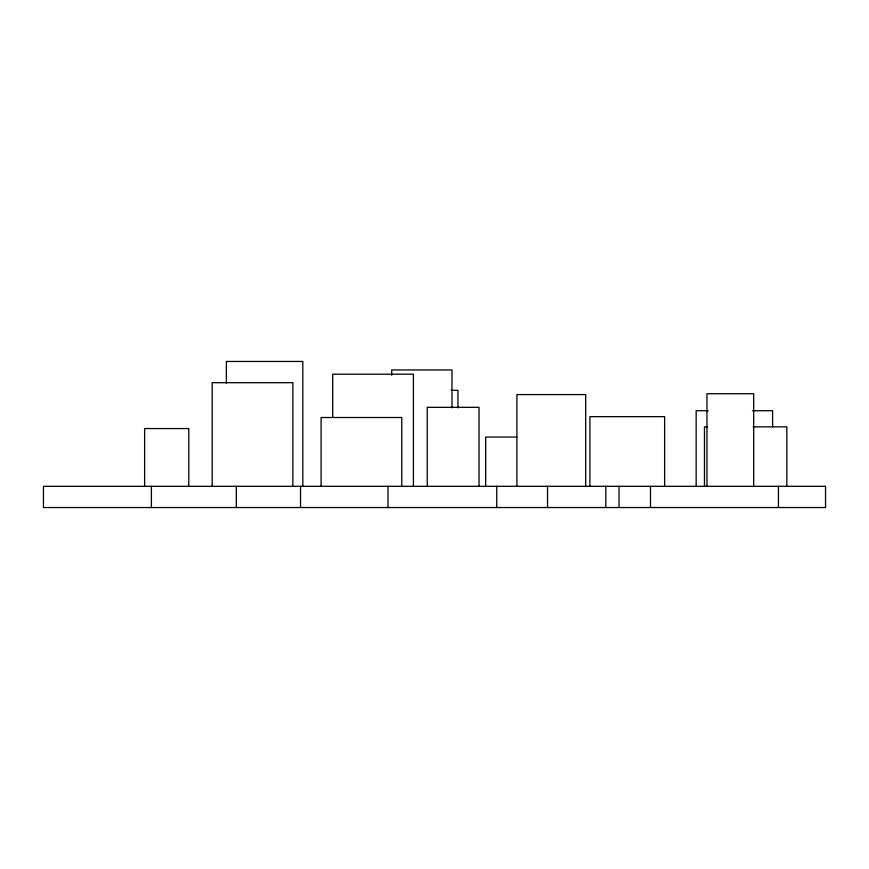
<?xml version="1.0" encoding="UTF-8"?>
<svg xmlns="http://www.w3.org/2000/svg" width="869" height="869" viewBox="0 0 869 869"><rect width="100%" height="100%" fill="white"/><g stroke="black" fill="none" stroke-linecap="round" stroke-linejoin="round"><path stroke-width="1.3" d="M451.239 390.333L457.93 390.333L457.93 407.909M708.235 410.722L696.156 410.722L696.156 486.314M752.489 410.722L772.606 410.722L772.606 426.918M707.181 426.853L704.477 426.853L704.477 486.314M753.097 426.853L786.858 426.853L786.858 486.314M516.859 437.053L485.673 437.053L485.673 486.314M778.428 486.314L778.428 507.539M753.695 486.314L753.695 393.733L706.975 393.733L706.975 486.314M664.633 486.314L664.633 416.664L589.899 416.664L589.899 486.314M650.49 486.314L650.49 507.539M619.043 486.314L619.043 507.539M605.812 486.314L605.812 507.539M585.706 486.314L585.706 394.58L516.914 394.58L516.914 486.314M547.535 486.314L547.535 507.539M496.753 486.314L496.753 507.539M479.036 486.314L479.036 407.322L427.233 407.322L427.233 486.314M451.989 407.833L451.989 369.955L391.691 369.955L391.691 375.365M413.405 486.314L413.405 374.191L332.718 374.191L332.718 417.424M401.771 486.314L401.771 417.511L321.085 417.511L321.085 486.314M388.019 486.314L388.019 507.539M302.825 486.314L302.825 361.461L226.374 361.461L226.374 383.175M300.533 486.314L300.533 507.539M292.853 486.314L292.853 382.686L212.166 382.686L212.166 486.314M236.325 486.314L236.325 507.539M188.79 486.314L188.79 428.558L144.623 428.558L144.623 486.314M151.391 486.314L151.391 507.539M825.55 486.314L43.45 486.314L43.45 507.539L825.55 507.539L825.55 486.314"/></g></svg>
